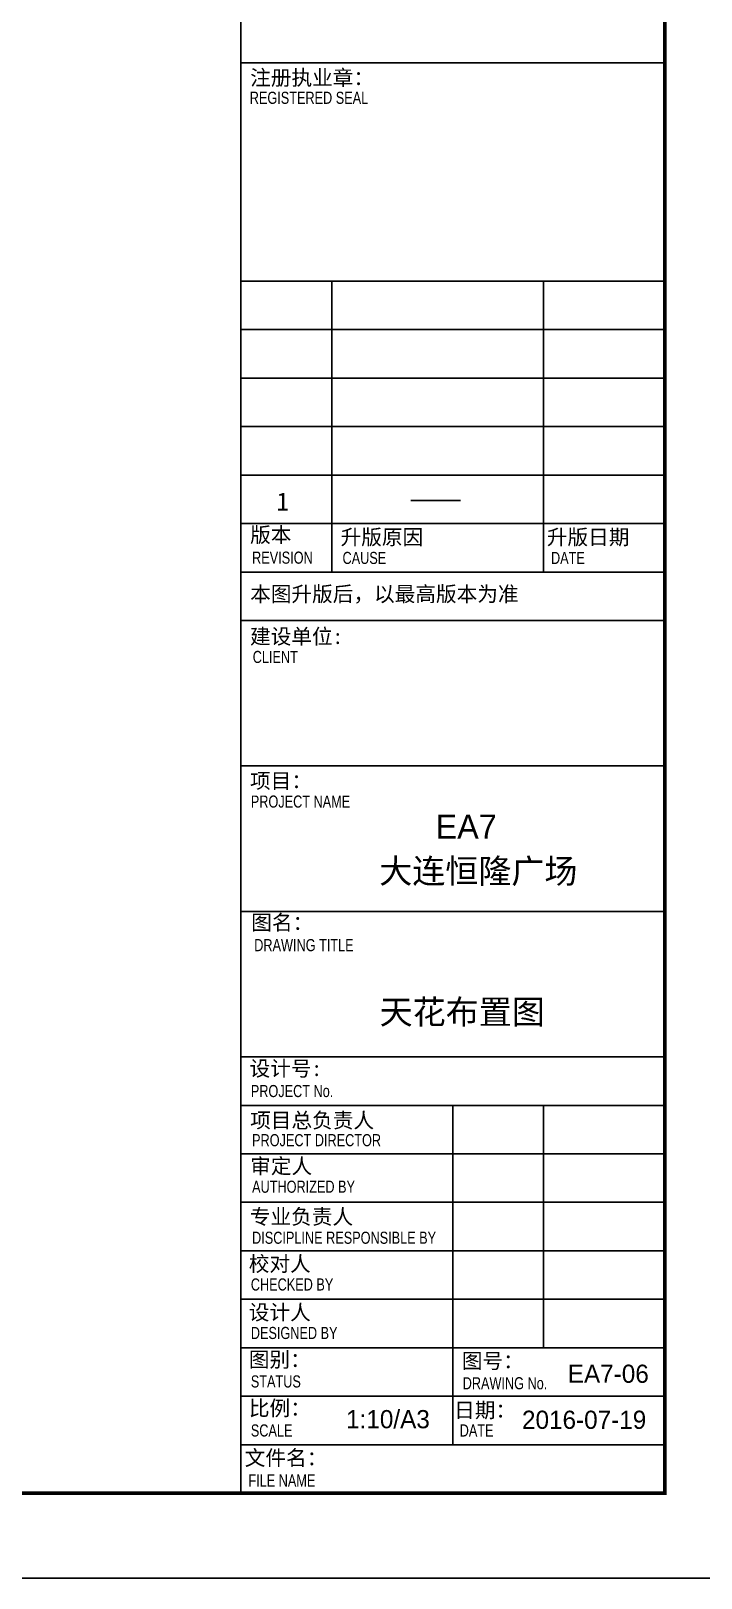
# Model space of a CAD drawing. Header units: millimetres. Extents: x 346472 to 732256, y -34068 to -15883.
# Drawn here: x 521365 to 526157, y -34068 to -23015 of the extents above; entities that cross this region are included whole.
import ezdxf

# ---------------------------------------------------------------- set-up
doc = ezdxf.new("R2010")
doc.units = ezdxf.units.MM
doc.header["$LTSCALE"] = 7
doc.layers.add('图框', color=9, linetype='Continuous')
doc.styles.add('ARIAL', font='Arial.ttf')
doc.styles.get("Standard").update_dxf_attribs({"font": 'STKaiti.ttf'})
doc.styles.add('图签-仿宋', font='')
doc.styles.add('图签-黑体', font='')
doc.styles.get('图签-仿宋').set_extended_font_data('FangSong_GB2312')
doc.styles.get('图签-黑体').set_extended_font_data('SimHei')

msp = doc.modelspace()

# ---------------------------------------------------------------- linework, layer by layer
at = {"layer": '图框', "color": 251}
for p, q in [((522866.0988674009, -16489.11946937584), (522866.0988673993, -33462.00669131242)), ((522866.0988673993, -23243.63581269752), (525896.9715857836, -23243.63581269752)), ((525896.9715857853, -24802.3703530714), (522866.0988674009, -24802.3703530714)), ((523515.571592769, -24802.3703530714), (523515.571592769, -26880.68307424925)), ((525031.0079519612, -24802.3703530714), (525031.0079519612, -26880.68307424925)), ((525896.9715857853, -25148.75580660102), (522866.0988674009, -25148.75580660102)), ((525896.9715857853, -25495.14126013068), (522866.0988674009, -25495.14126013068)), ((525896.9715857853, -25841.52671366034), (522866.0988674009, -25841.52671366034)), ((525896.9715857853, -26187.91216718996), (522866.0988674009, -26187.91216718996)), ((524082.0039119542, -26368.61392609635), (524435.7172128463, -26368.61392609635)), ((525896.9715857853, -26534.2976207196), (522866.0988674009, -26534.2976207196)), ((525896.9715857853, -26880.68307424925), (522866.0988674009, -26880.68307424925)), ((522866.0988673993, -27227.0685277789), (525896.9715857836, -27227.0685277789)), ((522866.0988674009, -28266.2248883678), (525896.9715857853, -28266.2248883678)), ((522866.0988674009, -29305.38124895672), (525896.9715857853, -29305.38124895672)), ((525896.9715857836, -30344.53760954564), (522866.0988673993, -30344.53760954564)), ((525896.9715857836, -30690.92306307529), (522866.0988673993, -30690.92306307529)), ((524381.5352265915, -30690.92306307529), (524381.5352265915, -33115.62123778279)), ((525031.0079519612, -30690.92306307529), (525031.0079519596, -32422.85033072348)), ((525896.9715857853, -31037.30851660494), (522866.0988673993, -31037.30851660494)), ((525896.9715857853, -31383.69397013457), (522866.0988673993, -31383.69397013457)), ((525896.9715857853, -31730.07942366421), (522866.0988673993, -31730.07942366421)), ((525896.9715857853, -32076.46487719385), (522866.0988673993, -32076.46487719385)), ((525896.9715857853, -32422.85033072348), (522866.0988673993, -32422.85033072348)), ((525896.9715857853, -32769.23578425313), (522866.0988673993, -32769.23578425313)), ((525896.9715857853, -33115.62123778279), (522866.0988673993, -33115.62123778279))]:
    msp.add_line(p, q, dxfattribs=at)
msp.add_lwpolyline([(500784.0261299685, -34068.18123549719), (526503.1461299685, -34068.18123549719), (526503.1461299685, -15882.94487186085), (500784.0261299685, -15882.94487186085)], close=True, dxfattribs=at)
at = {"layer": '图框', "color": 251, "const_width": 25.97890909088546}
msp.add_lwpolyline([(502082.9715813389, -16489.1194160532), (525896.9715857836, -16489.1194160532), (525896.9715857836, -33462.00669131242), (502082.9715813389, -33462.00669131242)], close=True, dxfattribs=at)

# ---------------------------------------------------------------- texts
at = {"layer": '图框', "color": 251}
for s, height, style, p in [('注册执业章：', 108.2454542280126, '图签-黑体', (522932.6320786789, -23402.463191823)), ('1', 129.8945450736152, '图签-仿宋', (523120.8433197378, -26442.3585154888)), ('版本', 108.2454542280126, '图签-黑体', (522932.5768672996, -26668.80019878494)), ('升版原因', 108.2454542280126, '图签-黑体', (523579.4199229581, -26685.023361007)), ('升版日期', 108.2454542280126, '图签-黑体', (525054.0533704102, -26685.023361007)), ('本图升版后，以最高版本为准', 108.2454542280126, '图签-黑体', (522932.5768672996, -27091.36767053751)), ('建设单位:', 108.2454542280126, '图签-黑体', (522931.6121207826, -27394.59828247795)), ('项目：', 108.2454542280126, '图签-黑体', (522931.6121207826, -28426.00134928436)), ('图名：', 108.2454542280126, '图签-黑体', (522940.2503145237, -29438.65844622567)), ('设计号:', 108.2454542280126, '图签-黑体', (522928.5490500063, -30481.38524883185)), ('项目总负责人', 108.2454542280126, '图签-黑体', (522932.5768672996, -30851.91746102834)), ('审定人', 108.2454542280126, '图签-黑体', (522932.5768672996, -31178.66476733098)), ('专业负责人', 108.2454542280126, '图签-黑体', (522930.3579437498, -31540.34791315719)), ('校对人', 108.2454542280126, '图签-黑体', (522922.7546156161, -31876.87623540327)), ('设计人', 108.2454542280126, '图签-黑体', (522922.7546156161, -32223.26168893292)), ('图别：', 108.2454542280126, '图签-黑体', (522922.754355742, -32561.19143107611)), ('图号：', 108.2454542280126, '图签-黑体', (524446.0446761091, -32570.46028304641)), ('比例：', 108.2454542280126, '图签-黑体', (522923.4601754141, -32908.4498719416)), ('日期：', 108.2454542280126, '图签-黑体', (524391.1482080913, -32922.32664096083)), ('文件名：', 108.2454542280126, '图签-黑体', (522893.9980246008, -33263.60376845114))]:
    msp.add_text(s, height=height, dxfattribs=dict(at, style=style)).set_placement(p)
at = {"layer": '图框', "color": 251, "style": 'ARIAL', "width": 0.75}
for s, p in [('REGISTERED SEAL', (522929.6258475706, -23535.65077259896)), ('REVISION', (522946.3008136014, -26821.15204508624)), ('CAUSE', (523593.1438692615, -26823.1799403638)), ('DATE', (525083.9240708633, -26823.1799403638)), ('CLIENT', (522950.9919175495, -27530.55871283814)), ('PROJECT NAME', (522937.2440834137, -28563.79596527046)), ('DRAWING TITLE', (522961.6043047491, -29589.49232636046)), ('PROJECT No.', (522937.2440834137, -30632.07063540503)), ('PROJECT DIRECTOR', (522946.3008136014, -30982.88597801844)), ('AUTHORIZED BY', (522946.3008136014, -31315.42501029358)), ('DISCIPLINE RESPONSIBLE BY', (522946.3008136014, -31680.02351687798)), ('CHECKED BY', (522937.2440834137, -32013.93082523276)), ('DESIGNED BY', (522937.2440834137, -32360.31627876239)), ('STATUS', (522937.2440834137, -32706.70173229204)), ('DRAWING No.', (524452.3847083899, -32719.63425002995)), ('SCALE', (522937.2440834137, -33057.02020150109)), ('DATE', (524431.0426706312, -33057.02020150109)), ('FILE NAME', (522919.9620432698, -33414.39620053698))]:
    msp.add_text(s, height=86.59636338241012, dxfattribs=at).set_placement(p)
at = {"layer": '图框', "color": 251}
for s, height, p in [('EA7', 173.1927272727273, (524258.4433275707, -28786.23864730779)), ('大连恒隆广场', 173.1927272727273, (523855.5481278301, -29103.75864730778)), ('2016-07-19', 129.8945454545454, (524876.526021618, -33002.2053528598))]:
    msp.add_text(s, height=height, dxfattribs=at).set_placement(p)
for s, insert, char_height, width, attachment_point in [('\\pi151;{\\fSimSun|b0|i0|c134|p2;天花布置图}', (523707.4858687341, -29936.77412532948), 173.1927272727273, 1602.577460887258, 1), ('EA7-06', (525203.9297302823, -32609.35052991589), 129.8945454545454, 67.60614838838639, 4), ('1:10/A3', (523618.6011691592, -32933.91723988054), 129.8945454545454, 67.60614838838639, 4)]:
    msp.add_mtext(s, dxfattribs=dict(at, insert=insert, char_height=char_height, width=width, attachment_point=attachment_point))

doc.saveas('drawing.dxf')
